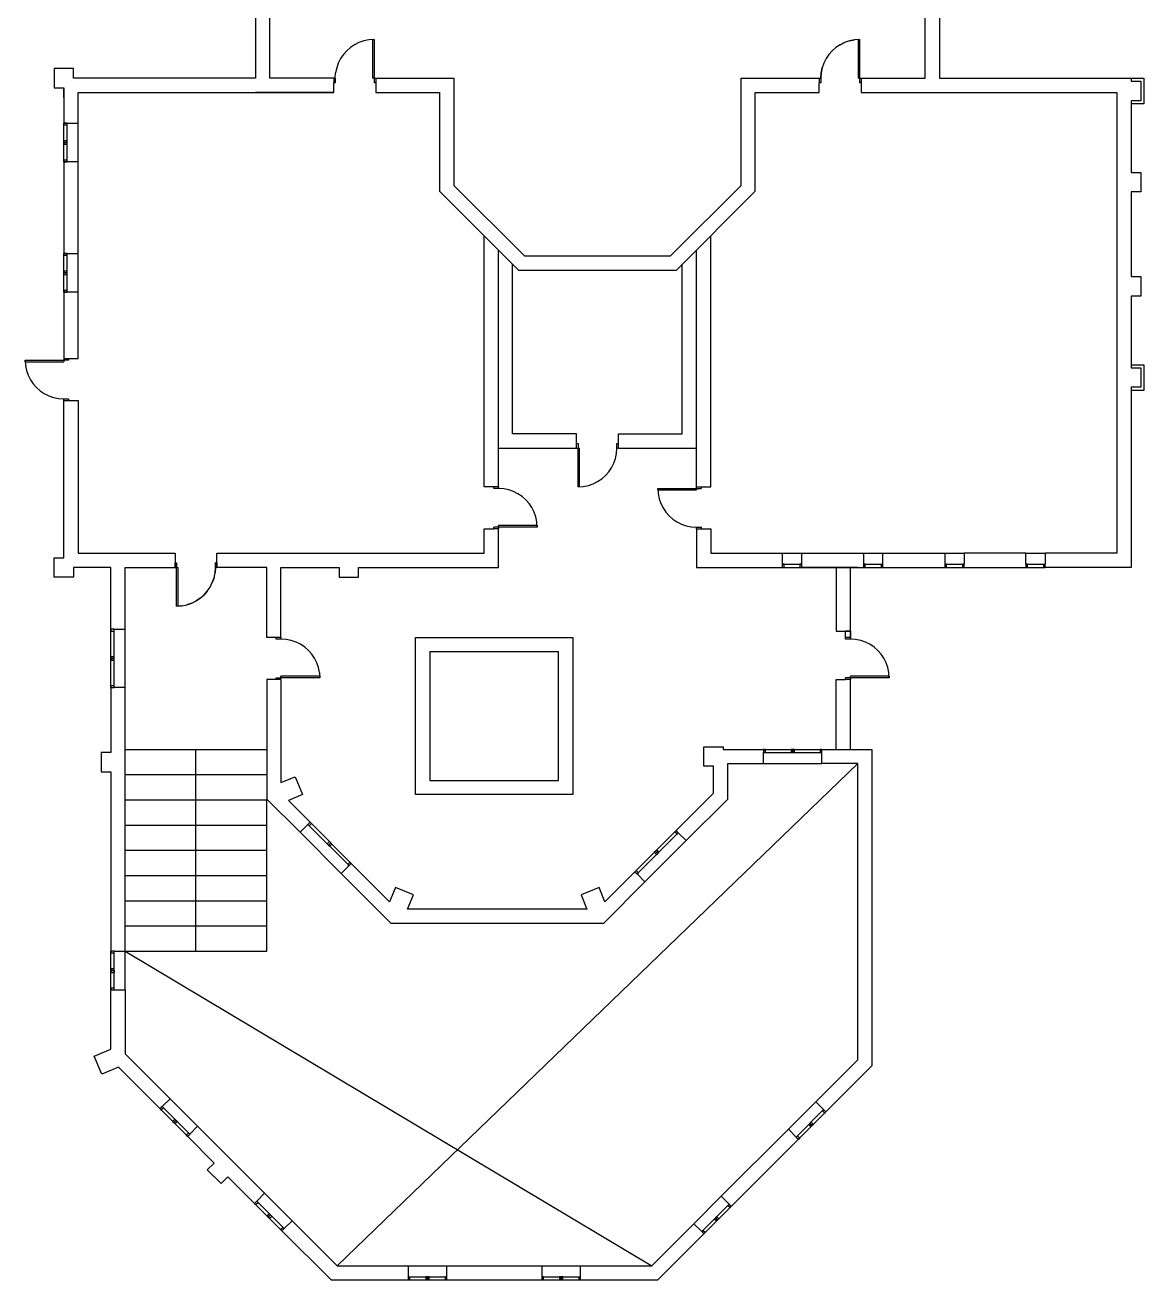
# Model space of a CAD drawing. Extents: x 1960 to 2047, y 2801 to 3019.
# Drawn here: x 2004.11 to 2027.83, y 2844.69 to 2871.29 of the extents above; entities that cross this region are included whole.
import ezdxf

# ---------------------------------------------------------------- set-up
doc = ezdxf.new("R2010")
doc.units = 0

msp = doc.modelspace()

# ---------------------------------------------------------------- linework, layer by layer
for p, q in [((2009.297, 2870.164, 33.042), (2009.297, 2873.564, 33.042)), ((2023.189, 2870.164, 33.042), (2023.189, 2873.564, 33.042)), ((2008.995, 2871.659, 33.042), (2008.995, 2870.164, 33.042)), ((2023.491, 2871.659, 33.042), (2023.491, 2870.164, 33.042)), ((2011.006, 2870.815, 33.042), (2010.927, 2870.746, 33.042)), ((2011.093, 2870.874, 33.042), (2011.006, 2870.815, 33.042)), ((2011.188, 2870.922, 33.042), (2011.093, 2870.874, 33.042)), ((2011.29, 2870.957, 33.042), (2011.188, 2870.922, 33.042)), ((2011.397, 2870.979, 33.042), (2011.29, 2870.957, 33.042)), ((2011.508, 2870.987, 33.042), (2011.397, 2870.979, 33.042)), ((2011.475, 2870.986, 33.042), (2011.508, 2870.986, 33.042)), ((2011.475, 2870.986, 33.042), (2011.475, 2870.164, 33.042)), ((2011.508, 2870.986, 33.042), (2011.508, 2870.164, 33.042)), ((2021.298, 2870.815, 33.042), (2021.219, 2870.746, 33.042)), ((2021.298, 2870.815, 33.042), (2021.219, 2870.746, 33.042)), ((2021.385, 2870.874, 33.042), (2021.298, 2870.815, 33.042)), ((2021.385, 2870.874, 33.042), (2021.298, 2870.815, 33.042)), ((2021.48, 2870.922, 33.042), (2021.385, 2870.874, 33.042)), ((2021.385, 2870.874, 33.042), (2021.48, 2870.922, 33.042)), ((2021.582, 2870.957, 33.042), (2021.48, 2870.922, 33.042)), ((2021.582, 2870.957, 33.042), (2021.48, 2870.922, 33.042)), ((2021.689, 2870.979, 33.042), (2021.582, 2870.957, 33.042)), ((2021.582, 2870.957, 33.042), (2021.689, 2870.979, 33.042)), ((2021.8, 2870.987, 33.042), (2021.689, 2870.979, 33.042)), ((2021.8, 2870.987, 33.042), (2021.689, 2870.979, 33.042)), ((2021.767, 2870.986, 33.042), (2021.8, 2870.986, 33.042)), ((2021.767, 2870.986, 33.042), (2021.767, 2870.164, 33.042)), ((2021.8, 2870.986, 33.042), (2021.8, 2870.164, 33.042)), ((2010.798, 2870.579, 33.042), (2010.75, 2870.484, 33.042)), ((2010.857, 2870.667, 33.042), (2010.798, 2870.579, 33.042)), ((2010.927, 2870.746, 33.042), (2010.857, 2870.667, 33.042)), ((2021.09, 2870.579, 33.042), (2021.042, 2870.484, 33.042)), ((2021.149, 2870.667, 33.042), (2021.09, 2870.579, 33.042)), ((2021.219, 2870.746, 33.042), (2021.149, 2870.667, 33.042)), ((2021.149, 2870.667, 33.042), (2021.219, 2870.746, 33.042)), ((2005.139, 2870.37, 33.042), (2004.728, 2870.37, 33.042)), ((2004.728, 2870.37, 33.042), (2004.728, 2869.958, 33.042)), ((2005.139, 2870.164, 33.042), (2005.139, 2870.37, 33.042)), ((2010.686, 2870.164, 33.042), (2010.693, 2870.275, 33.042)), ((2010.715, 2870.383, 33.042), (2010.693, 2870.275, 33.042)), ((2010.75, 2870.484, 33.042), (2010.715, 2870.383, 33.042)), ((2020.985, 2870.275, 33.042), (2020.978, 2870.164, 33.042)), ((2020.978, 2870.164, 33.042), (2020.985, 2870.275, 33.042)), ((2021.007, 2870.383, 33.042), (2020.985, 2870.275, 33.042)), ((2020.985, 2870.275, 33.042), (2021.007, 2870.383, 33.042)), ((2021.042, 2870.484, 33.042), (2021.007, 2870.383, 33.042)), ((2008.995, 2870.164, 33.042), (2005.139, 2870.164, 33.042)), ((2010.652, 2870.164, 33.042), (2009.297, 2870.164, 33.042)), ((2010.652, 2870.164, 33.042), (2010.686, 2870.164, 33.042)), ((2010.652, 2870.164, 33.042), (2010.652, 2870.063, 33.042)), ((2010.686, 2870.063, 33.042), (2010.652, 2870.063, 33.042)), ((2010.652, 2869.862, 33.042), (2010.652, 2870.063, 33.042)), ((2010.686, 2870.164, 33.042), (2010.686, 2870.063, 33.042)), ((2011.508, 2870.164, 33.042), (2011.475, 2870.164, 33.042)), ((2011.508, 2870.164, 33.042), (2011.542, 2870.164, 33.042)), ((2011.508, 2870.164, 33.042), (2011.508, 2870.063, 33.042)), ((2011.542, 2870.063, 33.042), (2011.508, 2870.063, 33.042)), ((2011.542, 2870.164, 33.042), (2011.542, 2870.063, 33.042)), ((2011.542, 2870.164, 33.042), (2013.199, 2870.164, 33.042)), ((2011.542, 2870.063, 33.042), (2011.542, 2869.862, 33.042)), ((2013.199, 2870.164, 33.042), (2013.199, 2867.891, 33.042)), ((2019.287, 2867.891, 33.042), (2019.287, 2870.164, 33.042)), ((2019.287, 2870.164, 33.042), (2020.944, 2870.164, 33.042)), ((2020.944, 2870.164, 33.042), (2020.978, 2870.164, 33.042)), ((2020.944, 2870.164, 33.042), (2020.944, 2870.063, 33.042)), ((2020.944, 2870.164, 33.042), (2020.978, 2870.164, 33.042)), ((2020.944, 2870.164, 33.042), (2020.944, 2870.063, 33.042)), ((2020.978, 2870.063, 33.042), (2020.944, 2870.063, 33.042)), ((2020.978, 2870.063, 33.042), (2020.944, 2870.063, 33.042)), ((2020.944, 2869.862, 33.042), (2020.944, 2870.063, 33.042)), ((2020.978, 2870.164, 33.042), (2020.978, 2870.063, 33.042)), ((2020.978, 2870.164, 33.042), (2020.978, 2870.063, 33.042)), ((2021.8, 2870.164, 33.042), (2021.767, 2870.164, 33.042)), ((2021.8, 2870.164, 33.042), (2021.834, 2870.164, 33.042)), ((2021.8, 2870.164, 33.042), (2021.8, 2870.063, 33.042)), ((2021.834, 2870.063, 33.042), (2021.8, 2870.063, 33.042)), ((2021.834, 2870.164, 33.042), (2021.834, 2870.063, 33.042)), ((2021.834, 2870.164, 33.042), (2023.189, 2870.164, 33.042)), ((2021.834, 2870.063, 33.042), (2021.834, 2869.862, 33.042)), ((2023.491, 2870.164, 33.042), (2027.553, 2870.164, 33.042)), ((2027.553, 2870.164, 33.042), (2027.553, 2870.097, 33.042)), ((2027.553, 2870.164, 33.042), (2027.825, 2870.164, 33.042)), ((2027.553, 2870.097, 33.042), (2027.759, 2870.097, 33.042)), ((2027.759, 2870.097, 33.042), (2027.759, 2869.686, 33.042)), ((2027.825, 2870.164, 33.042), (2027.825, 2869.619, 33.042)), ((2004.728, 2869.958, 33.042), (2004.933, 2869.958, 33.042)), ((2004.933, 2869.958, 33.042), (2004.933, 2869.21, 33.042)), ((2004.933, 2869.753, 33.042), (2004.933, 2869.958, 33.042)), ((2005.235, 2869.21, 33.042), (2005.235, 2869.862, 33.042)), ((2005.235, 2869.862, 33.042), (2010.652, 2869.862, 33.042)), ((2010.652, 2869.862, 33.042), (2008.995, 2869.862, 33.042)), ((2011.542, 2869.862, 33.042), (2012.897, 2869.862, 33.042)), ((2012.897, 2869.862, 33.042), (2012.897, 2867.766, 33.042)), ((2019.589, 2867.766, 33.042), (2019.589, 2869.862, 33.042)), ((2019.589, 2869.862, 33.042), (2020.944, 2869.862, 33.042)), ((2021.834, 2869.862, 33.042), (2027.251, 2869.862, 33.042)), ((2027.251, 2869.862, 33.042), (2027.251, 2860.092, 33.042)), ((2027.759, 2869.686, 33.042), (2027.553, 2869.686, 33.042)), ((2027.553, 2869.686, 33.042), (2027.553, 2868.163, 33.042)), ((2027.825, 2869.619, 33.042), (2027.553, 2869.619, 33.042)), ((2005, 2869.21, 33.042), (2004.933, 2869.21, 33.042)), ((2004.933, 2869.174, 33.042), (2004.933, 2869.21, 33.042)), ((2004.933, 2868.388, 33.042), (2004.933, 2869.21, 33.042)), ((2004.933, 2869.21, 33.042), (2005.235, 2869.21, 33.042)), ((2005, 2869.174, 33.042), (2005, 2869.21, 33.042)), ((2005, 2868.388, 33.042), (2005, 2869.21, 33.042)), ((2005.235, 2868.388, 33.042), (2005.235, 2869.21, 33.042)), ((2004.933, 2869.174, 33.042), (2005, 2869.174, 33.042)), ((2005, 2868.835, 33.042), (2004.933, 2868.835, 33.042)), ((2004.933, 2868.835, 33.042), (2004.933, 2868.799, 33.042)), ((2004.933, 2868.799, 33.042), (2005, 2868.799, 33.042)), ((2005, 2868.799, 33.042), (2004.933, 2868.799, 33.042)), ((2004.933, 2868.799, 33.042), (2004.933, 2868.762, 33.042)), ((2004.933, 2868.762, 33.042), (2005, 2868.762, 33.042)), ((2005, 2868.799, 33.042), (2005, 2868.835, 33.042)), ((2005, 2868.762, 33.042), (2005, 2868.799, 33.042)), ((2005, 2868.424, 33.042), (2004.933, 2868.424, 33.042)), ((2004.933, 2868.424, 33.042), (2004.933, 2868.388, 33.042)), ((2005, 2868.388, 33.042), (2005, 2868.424, 33.042)), ((2004.933, 2868.388, 33.042), (2005, 2868.388, 33.042)), ((2005.235, 2868.388, 33.042), (2004.933, 2868.388, 33.042)), ((2004.933, 2868.388, 33.042), (2004.933, 2866.447, 33.042)), ((2005.235, 2866.447, 33.042), (2005.235, 2868.388, 33.042)), ((2005.235, 2868.388, 33.042), (2005.235, 2868.388, 33.042)), ((2027.553, 2868.163, 33.042), (2027.759, 2868.163, 33.042)), ((2027.759, 2868.163, 33.042), (2027.759, 2867.751, 33.042)), ((2013.199, 2867.891, 33.042), (2014.695, 2866.395, 33.042)), ((2017.791, 2866.395, 33.042), (2019.287, 2867.891, 33.042)), ((2012.897, 2867.766, 33.042), (2014.57, 2866.093, 33.042)), ((2017.916, 2866.093, 33.042), (2019.589, 2867.766, 33.042)), ((2027.759, 2867.751, 33.042), (2027.553, 2867.751, 33.042)), ((2027.553, 2867.751, 33.042), (2027.553, 2865.956, 33.042)), ((2013.842, 2861.5, 33.042), (2013.842, 2866.822, 33.042)), ((2018.645, 2861.5, 33.042), (2018.645, 2866.822, 33.042)), ((2005, 2866.447, 33.042), (2004.933, 2866.447, 33.042)), ((2004.933, 2866.447, 33.042), (2004.933, 2866.41, 33.042)), ((2004.933, 2865.624, 33.042), (2004.933, 2866.447, 33.042)), ((2004.933, 2866.447, 33.042), (2005.235, 2866.447, 33.042)), ((2004.933, 2866.41, 33.042), (2005, 2866.41, 33.042)), ((2005, 2866.41, 33.042), (2005, 2866.447, 33.042)), ((2005, 2865.624, 33.042), (2005, 2866.447, 33.042)), ((2005.235, 2865.624, 33.042), (2005.235, 2866.447, 33.042)), ((2014.143, 2861.5, 33.042), (2014.143, 2866.52, 33.042)), ((2014.695, 2866.395, 33.042), (2017.791, 2866.395, 33.042)), ((2018.343, 2861.5, 33.042), (2018.343, 2866.52, 33.042)), ((2005, 2866.072, 33.042), (2004.933, 2866.072, 33.042)), ((2004.933, 2866.072, 33.042), (2004.933, 2866.035, 33.042)), ((2004.933, 2866.035, 33.042), (2005, 2866.035, 33.042)), ((2005, 2866.035, 33.042), (2004.933, 2866.035, 33.042)), ((2004.933, 2865.999, 33.042), (2004.933, 2866.035, 33.042)), ((2004.933, 2865.999, 33.042), (2005, 2865.999, 33.042)), ((2005, 2866.035, 33.042), (2005, 2866.072, 33.042)), ((2005, 2865.999, 33.042), (2005, 2866.035, 33.042)), ((2014.445, 2862.622, 33.042), (2014.445, 2866.218, 33.042)), ((2014.57, 2866.093, 33.042), (2017.916, 2866.093, 33.042)), ((2018.041, 2862.622, 33.042), (2018.041, 2866.218, 33.042)), ((2027.553, 2865.956, 33.042), (2027.759, 2865.956, 33.042)), ((2027.759, 2865.956, 33.042), (2027.759, 2865.545, 33.042)), ((2005, 2865.661, 33.042), (2004.933, 2865.661, 33.042)), ((2004.933, 2865.661, 33.042), (2004.933, 2865.624, 33.042)), ((2004.933, 2865.624, 33.042), (2005, 2865.624, 33.042)), ((2004.933, 2865.624, 33.042), (2004.933, 2864.22, 33.042)), ((2005.235, 2865.624, 33.042), (2004.933, 2865.624, 33.042)), ((2004.933, 2865.624, 33.042), (2004.933, 2865.624, 33.042)), ((2005, 2865.624, 33.042), (2005, 2865.661, 33.042)), ((2005.235, 2864.22, 33.042), (2005.235, 2865.624, 33.042)), ((2027.759, 2865.545, 33.042), (2027.553, 2865.545, 33.042)), ((2027.553, 2865.545, 33.042), (2027.553, 2864.022, 33.042)), ((2004.111, 2864.187, 33.042), (2004.118, 2864.075, 33.042)), ((2004.111, 2864.153, 33.042), (2004.111, 2864.187, 33.042)), ((2004.111, 2864.187, 33.042), (2004.933, 2864.187, 33.042)), ((2004.111, 2864.153, 33.042), (2004.933, 2864.153, 33.042)), ((2004.933, 2864.22, 33.042), (2005.034, 2864.22, 33.042)), ((2004.933, 2864.22, 33.042), (2004.933, 2864.187, 33.042)), ((2004.933, 2864.22, 33.042), (2005.235, 2864.22, 33.042)), ((2004.933, 2864.187, 33.042), (2004.933, 2864.153, 33.042)), ((2005.034, 2864.187, 33.042), (2004.933, 2864.187, 33.042)), ((2005.034, 2864.22, 33.042), (2005.034, 2864.187, 33.042)), ((2004.118, 2864.075, 33.042), (2004.14, 2863.968, 33.042)), ((2004.14, 2863.968, 33.042), (2004.175, 2863.866, 33.042)), ((2027.553, 2864.089, 33.042), (2027.825, 2864.089, 33.042)), ((2027.553, 2864.022, 33.042), (2027.759, 2864.022, 33.042)), ((2027.759, 2864.022, 33.042), (2027.759, 2863.611, 33.042)), ((2027.825, 2864.089, 33.042), (2027.825, 2863.543, 33.042)), ((2004.175, 2863.866, 33.042), (2004.223, 2863.771, 33.042)), ((2004.223, 2863.771, 33.042), (2004.282, 2863.684, 33.042)), ((2004.282, 2863.684, 33.042), (2004.352, 2863.605, 33.042)), ((2004.352, 2863.605, 33.042), (2004.431, 2863.535, 33.042)), ((2027.759, 2863.611, 33.042), (2027.553, 2863.611, 33.042)), ((2027.553, 2863.611, 33.042), (2027.553, 2859.79, 33.042)), ((2004.431, 2863.535, 33.042), (2004.518, 2863.476, 33.042)), ((2004.518, 2863.476, 33.042), (2004.613, 2863.429, 33.042)), ((2004.613, 2863.429, 33.042), (2004.715, 2863.394, 33.042)), ((2004.715, 2863.394, 33.042), (2004.822, 2863.372, 33.042)), ((2004.822, 2863.372, 33.042), (2004.933, 2863.364, 33.042)), ((2004.933, 2863.331, 33.042), (2004.933, 2863.364, 33.042)), ((2004.933, 2863.364, 33.042), (2005.034, 2863.364, 33.042)), ((2005.034, 2863.364, 33.042), (2005.034, 2863.331, 33.042)), ((2027.825, 2863.543, 33.042), (2027.553, 2863.543, 33.042)), ((2004.933, 2863.331, 33.042), (2005.034, 2863.331, 33.042)), ((2004.933, 2859.996, 33.042), (2004.933, 2863.331, 33.042)), ((2004.933, 2863.331, 33.042), (2005.235, 2863.331, 33.042)), ((2005.235, 2863.331, 33.042), (2005.235, 2860.092, 33.042)), ((2015.798, 2862.622, 33.042), (2014.445, 2862.622, 33.042)), ((2015.798, 2862.421, 33.042), (2015.798, 2862.622, 33.042)), ((2016.688, 2862.421, 33.042), (2016.688, 2862.622, 33.042)), ((2016.688, 2862.622, 33.042), (2018.041, 2862.622, 33.042)), ((2014.143, 2862.32, 33.042), (2015.798, 2862.32, 33.042)), ((2015.798, 2862.32, 33.042), (2015.798, 2862.421, 33.042)), ((2015.798, 2862.421, 33.042), (2015.832, 2862.421, 33.042)), ((2015.798, 2862.32, 33.042), (2015.832, 2862.32, 33.042)), ((2015.832, 2862.421, 33.042), (2015.832, 2862.32, 33.042)), ((2015.832, 2861.498, 33.042), (2015.832, 2862.32, 33.042)), ((2015.832, 2862.32, 33.042), (2015.865, 2862.32, 33.042)), ((2015.865, 2861.498, 33.042), (2015.865, 2862.32, 33.042)), ((2016.647, 2862.209, 33.042), (2016.654, 2862.32, 33.042)), ((2016.654, 2862.32, 33.042), (2016.654, 2862.421, 33.042)), ((2016.654, 2862.421, 33.042), (2016.688, 2862.421, 33.042)), ((2016.688, 2862.32, 33.042), (2016.654, 2862.32, 33.042)), ((2016.688, 2862.32, 33.042), (2016.688, 2862.421, 33.042)), ((2016.688, 2862.32, 33.042), (2018.343, 2862.32, 33.042)), ((2016.59, 2862, 33.042), (2016.625, 2862.102, 33.042)), ((2016.625, 2862.102, 33.042), (2016.647, 2862.209, 33.042)), ((2016.414, 2861.739, 33.042), (2016.483, 2861.818, 33.042)), ((2016.483, 2861.818, 33.042), (2016.542, 2861.905, 33.042)), ((2016.542, 2861.905, 33.042), (2016.59, 2862, 33.042)), ((2014.043, 2861.5, 33.042), (2013.842, 2861.5, 33.042)), ((2014.043, 2861.466, 33.042), (2014.043, 2861.5, 33.042)), ((2014.143, 2861.5, 33.042), (2014.043, 2861.5, 33.042)), ((2014.143, 2861.5, 33.042), (2014.143, 2861.466, 33.042)), ((2015.832, 2861.498, 33.042), (2015.943, 2861.505, 33.042)), ((2015.865, 2861.498, 33.042), (2015.832, 2861.498, 33.042)), ((2015.943, 2861.505, 33.042), (2016.051, 2861.527, 33.042)), ((2016.051, 2861.527, 33.042), (2016.152, 2861.562, 33.042)), ((2016.152, 2861.562, 33.042), (2016.247, 2861.61, 33.042)), ((2016.247, 2861.61, 33.042), (2016.334, 2861.669, 33.042)), ((2016.334, 2861.669, 33.042), (2016.414, 2861.739, 33.042)), ((2018.343, 2861.466, 33.042), (2018.343, 2861.5, 33.042)), ((2018.343, 2861.5, 33.042), (2018.443, 2861.5, 33.042)), ((2018.443, 2861.5, 33.042), (2018.443, 2861.466, 33.042)), ((2018.443, 2861.5, 33.042), (2018.645, 2861.5, 33.042)), ((2014.143, 2861.466, 33.042), (2014.043, 2861.466, 33.042)), ((2014.255, 2861.459, 33.042), (2014.143, 2861.466, 33.042)), ((2014.362, 2861.437, 33.042), (2014.255, 2861.459, 33.042)), ((2014.463, 2861.402, 33.042), (2014.362, 2861.437, 33.042)), ((2014.558, 2861.354, 33.042), (2014.463, 2861.402, 33.042)), ((2014.646, 2861.295, 33.042), (2014.558, 2861.354, 33.042)), ((2014.725, 2861.226, 33.042), (2014.646, 2861.295, 33.042)), ((2014.794, 2861.146, 33.042), (2014.725, 2861.226, 33.042)), ((2017.52, 2861.466, 33.042), (2017.528, 2861.355, 33.042)), ((2017.521, 2861.433, 33.042), (2017.521, 2861.466, 33.042)), ((2017.521, 2861.466, 33.042), (2018.343, 2861.466, 33.042)), ((2017.521, 2861.433, 33.042), (2018.343, 2861.433, 33.042)), ((2017.528, 2861.355, 33.042), (2017.55, 2861.248, 33.042)), ((2017.55, 2861.248, 33.042), (2017.585, 2861.146, 33.042)), ((2018.343, 2861.466, 33.042), (2018.443, 2861.466, 33.042)), ((2018.343, 2861.466, 33.042), (2018.343, 2861.433, 33.042)), ((2014.854, 2861.059, 33.042), (2014.794, 2861.146, 33.042)), ((2014.901, 2860.964, 33.042), (2014.854, 2861.059, 33.042)), ((2014.936, 2860.863, 33.042), (2014.901, 2860.964, 33.042)), ((2017.585, 2861.146, 33.042), (2017.633, 2861.051, 33.042)), ((2017.633, 2861.051, 33.042), (2017.692, 2860.964, 33.042)), ((2017.692, 2860.964, 33.042), (2017.761, 2860.885, 33.042)), ((2014.143, 2860.644, 33.042), (2014.143, 2860.677, 33.042)), ((2014.966, 2860.677, 33.042), (2014.143, 2860.677, 33.042)), ((2014.958, 2860.755, 33.042), (2014.936, 2860.863, 33.042)), ((2014.966, 2860.644, 33.042), (2014.958, 2860.755, 33.042)), ((2014.966, 2860.677, 33.042), (2014.966, 2860.644, 33.042)), ((2017.761, 2860.885, 33.042), (2017.84, 2860.815, 33.042)), ((2017.84, 2860.815, 33.042), (2017.928, 2860.756, 33.042)), ((2017.928, 2860.756, 33.042), (2018.023, 2860.708, 33.042)), ((2018.023, 2860.708, 33.042), (2018.124, 2860.673, 33.042)), ((2013.842, 2860.092, 33.042), (2013.842, 2860.61, 33.042)), ((2013.842, 2860.61, 33.042), (2014.043, 2860.61, 33.042)), ((2014.043, 2860.61, 33.042), (2014.043, 2860.644, 33.042)), ((2014.143, 2860.644, 33.042), (2014.043, 2860.644, 33.042)), ((2014.143, 2860.61, 33.042), (2014.043, 2860.61, 33.042)), ((2014.143, 2860.644, 33.042), (2014.143, 2860.61, 33.042)), ((2014.966, 2860.644, 33.042), (2014.143, 2860.644, 33.042)), ((2014.143, 2859.79, 33.042), (2014.143, 2860.61, 33.042)), ((2018.124, 2860.673, 33.042), (2018.231, 2860.651, 33.042)), ((2018.231, 2860.651, 33.042), (2018.343, 2860.644, 33.042)), ((2018.343, 2860.61, 33.042), (2018.343, 2860.644, 33.042)), ((2018.343, 2860.644, 33.042), (2018.443, 2860.644, 33.042)), ((2018.343, 2860.61, 33.042), (2018.443, 2860.61, 33.042)), ((2018.343, 2860.61, 33.042), (2018.343, 2859.79, 33.042)), ((2018.443, 2860.644, 33.042), (2018.443, 2860.61, 33.042)), ((2018.443, 2860.61, 33.042), (2018.645, 2860.61, 33.042)), ((2018.645, 2860.61, 33.042), (2018.645, 2860.092, 33.042)), ((2004.728, 2859.584, 33.042), (2004.728, 2859.996, 33.042)), ((2004.728, 2859.996, 33.042), (2004.933, 2859.996, 33.042)), ((2005.235, 2860.092, 33.042), (2007.288, 2860.092, 33.042)), ((2007.288, 2860.092, 33.042), (2007.288, 2859.891, 33.042)), ((2007.288, 2859.79, 33.042), (2007.288, 2859.891, 33.042)), ((2007.288, 2859.891, 33.042), (2007.321, 2859.891, 33.042)), ((2007.288, 2859.79, 33.042), (2007.288, 2859.891, 33.042)), ((2007.288, 2859.891, 33.042), (2007.321, 2859.891, 33.042)), ((2007.321, 2859.79, 33.042), (2007.321, 2859.891, 33.042)), ((2007.321, 2859.891, 33.042), (2007.321, 2859.79, 33.042)), ((2008.144, 2859.79, 33.042), (2008.144, 2859.891, 33.042)), ((2008.144, 2859.891, 33.042), (2008.177, 2859.891, 33.042)), ((2008.144, 2859.79, 33.042), (2008.144, 2859.891, 33.042)), ((2008.177, 2859.891, 33.042), (2008.144, 2859.891, 33.042)), ((2008.177, 2859.891, 33.042), (2008.177, 2860.092, 33.042)), ((2008.177, 2860.092, 33.042), (2012.818, 2860.092, 33.042)), ((2008.177, 2860.092, 33.042), (2013.842, 2860.092, 33.042)), ((2008.177, 2859.79, 33.042), (2008.177, 2859.891, 33.042)), ((2008.177, 2859.891, 33.042), (2008.177, 2859.79, 33.042)), ((2012.818, 2860.092, 33.042), (2013.842, 2860.092, 33.042)), ((2018.645, 2860.092, 33.042), (2020.16, 2860.092, 33.042)), ((2020.16, 2860.092, 33.042), (2020.16, 2859.857, 33.042)), ((2020.16, 2860.092, 33.042), (2020.572, 2860.092, 33.042)), ((2020.572, 2859.857, 33.042), (2020.572, 2860.092, 33.042)), ((2020.572, 2860.092, 33.042), (2021.882, 2860.092, 33.042)), ((2021.882, 2860.092, 33.042), (2021.882, 2859.857, 33.042)), ((2021.882, 2860.092, 33.042), (2022.293, 2860.092, 33.042)), ((2022.293, 2859.857, 33.042), (2022.293, 2860.092, 33.042)), ((2022.293, 2860.092, 33.042), (2023.603, 2860.092, 33.042)), ((2023.603, 2860.092, 33.042), (2023.603, 2859.857, 33.042)), ((2023.603, 2860.092, 33.042), (2024.014, 2860.092, 33.042)), ((2025.324, 2860.092, 33.042), (2024.014, 2860.092, 33.042)), ((2024.014, 2860.092, 33.042), (2024.014, 2859.857, 33.042)), ((2025.324, 2859.857, 33.042), (2025.324, 2860.092, 33.042)), ((2025.324, 2860.092, 33.042), (2025.735, 2860.092, 33.042)), ((2027.251, 2860.092, 33.042), (2025.735, 2860.092, 33.042)), ((2025.735, 2860.092, 33.042), (2025.735, 2859.857, 33.042)), ((2005.931, 2859.79, 33.042), (2005.139, 2859.79, 33.042)), ((2005.139, 2859.79, 33.042), (2005.139, 2859.584, 33.042)), ((2005.931, 2858.479, 33.042), (2005.931, 2859.79, 33.042)), ((2006.232, 2858.479, 33.042), (2006.232, 2859.79, 33.042)), ((2006.232, 2859.79, 33.042), (2007.355, 2859.79, 33.042)), ((2007.321, 2859.79, 33.042), (2007.288, 2859.79, 33.042)), ((2007.288, 2859.79, 33.042), (2007.321, 2859.79, 33.042)), ((2007.321, 2858.968, 33.042), (2007.321, 2859.79, 33.042)), ((2007.321, 2859.79, 33.042), (2007.355, 2859.79, 33.042)), ((2007.321, 2858.968, 33.042), (2007.321, 2859.79, 33.042)), ((2007.321, 2859.79, 33.042), (2007.355, 2859.79, 33.042)), ((2007.355, 2858.968, 33.042), (2007.355, 2859.79, 33.042)), ((2007.355, 2858.968, 33.042), (2007.355, 2859.79, 33.042)), ((2008.115, 2859.572, 33.042), (2008.136, 2859.679, 33.042)), ((2008.136, 2859.679, 33.042), (2008.144, 2859.79, 33.042)), ((2008.144, 2859.79, 33.042), (2008.136, 2859.679, 33.042)), ((2008.177, 2859.79, 33.042), (2008.144, 2859.79, 33.042)), ((2008.177, 2859.79, 33.042), (2008.144, 2859.79, 33.042)), ((2009.232, 2859.79, 33.042), (2008.144, 2859.79, 33.042)), ((2009.232, 2858.307, 33.042), (2009.232, 2859.79, 33.042)), ((2009.534, 2858.307, 33.042), (2009.534, 2859.79, 33.042)), ((2009.534, 2859.79, 33.042), (2010.767, 2859.79, 33.042)), ((2010.767, 2859.79, 33.042), (2010.767, 2859.584, 33.042)), ((2011.178, 2859.584, 33.042), (2011.178, 2859.79, 33.042)), ((2011.178, 2859.79, 33.042), (2014.143, 2859.79, 33.042)), ((2018.343, 2859.79, 33.042), (2020.16, 2859.79, 33.042)), ((2020.16, 2859.857, 33.042), (2020.16, 2859.79, 33.042)), ((2020.197, 2859.857, 33.042), (2020.16, 2859.857, 33.042)), ((2020.16, 2859.857, 33.042), (2020.572, 2859.857, 33.042)), ((2020.16, 2859.79, 33.042), (2020.197, 2859.79, 33.042)), ((2020.16, 2859.79, 33.042), (2020.572, 2859.79, 33.042)), ((2020.197, 2859.79, 33.042), (2020.197, 2859.857, 33.042)), ((2020.535, 2859.857, 33.042), (2020.535, 2859.79, 33.042)), ((2020.572, 2859.857, 33.042), (2020.535, 2859.857, 33.042)), ((2020.535, 2859.79, 33.042), (2020.572, 2859.79, 33.042)), ((2020.572, 2859.79, 33.042), (2020.572, 2859.857, 33.042)), ((2021.76, 2859.79, 33.042), (2020.572, 2859.79, 33.042)), ((2020.572, 2859.79, 33.042), (2021.882, 2859.79, 33.042)), ((2021.301, 2859.79, 33.042), (2021.301, 2858.441, 33.042)), ((2021.603, 2858.307, 33.042), (2021.603, 2859.79, 33.042)), ((2021.882, 2859.857, 33.042), (2021.882, 2859.79, 33.042)), ((2021.882, 2859.857, 33.042), (2022.293, 2859.857, 33.042)), ((2021.918, 2859.857, 33.042), (2021.882, 2859.857, 33.042)), ((2021.882, 2859.79, 33.042), (2021.918, 2859.79, 33.042)), ((2021.882, 2859.79, 33.042), (2022.293, 2859.79, 33.042)), ((2021.918, 2859.79, 33.042), (2021.918, 2859.857, 33.042)), ((2022.256, 2859.857, 33.042), (2022.256, 2859.79, 33.042)), ((2022.256, 2859.857, 33.042), (2022.293, 2859.857, 33.042)), ((2022.256, 2859.79, 33.042), (2022.293, 2859.79, 33.042)), ((2022.293, 2859.79, 33.042), (2022.293, 2859.857, 33.042)), ((2022.293, 2859.79, 33.042), (2023.603, 2859.79, 33.042)), ((2023.603, 2859.857, 33.042), (2023.603, 2859.79, 33.042)), ((2023.639, 2859.857, 33.042), (2023.603, 2859.857, 33.042)), ((2023.603, 2859.857, 33.042), (2024.014, 2859.857, 33.042)), ((2023.603, 2859.79, 33.042), (2023.639, 2859.79, 33.042)), ((2023.603, 2859.79, 33.042), (2024.014, 2859.79, 33.042)), ((2023.639, 2859.79, 33.042), (2023.639, 2859.857, 33.042)), ((2023.978, 2859.857, 33.042), (2023.978, 2859.79, 33.042)), ((2024.014, 2859.857, 33.042), (2023.978, 2859.857, 33.042)), ((2023.978, 2859.79, 33.042), (2024.014, 2859.79, 33.042)), ((2024.014, 2859.79, 33.042), (2024.014, 2859.857, 33.042)), ((2024.014, 2859.79, 33.042), (2025.324, 2859.79, 33.042)), ((2025.324, 2859.857, 33.042), (2025.324, 2859.79, 33.042)), ((2025.361, 2859.857, 33.042), (2025.324, 2859.857, 33.042)), ((2025.324, 2859.857, 33.042), (2025.735, 2859.857, 33.042)), ((2025.324, 2859.79, 33.042), (2025.361, 2859.79, 33.042)), ((2025.324, 2859.79, 33.042), (2025.735, 2859.79, 33.042)), ((2025.361, 2859.79, 33.042), (2025.361, 2859.857, 33.042)), ((2025.699, 2859.857, 33.042), (2025.699, 2859.79, 33.042)), ((2025.699, 2859.857, 33.042), (2025.735, 2859.857, 33.042)), ((2025.699, 2859.79, 33.042), (2025.735, 2859.79, 33.042)), ((2025.735, 2859.79, 33.042), (2025.735, 2859.857, 33.042)), ((2027.553, 2859.79, 33.042), (2025.735, 2859.79, 33.042)), ((2005.139, 2859.584, 33.042), (2004.728, 2859.584, 33.042)), ((2007.973, 2859.288, 33.042), (2008.032, 2859.375, 33.042)), ((2007.973, 2859.288, 33.042), (2008.032, 2859.375, 33.042)), ((2008.032, 2859.375, 33.042), (2008.079, 2859.47, 33.042)), ((2008.032, 2859.375, 33.042), (2008.079, 2859.47, 33.042)), ((2008.079, 2859.47, 33.042), (2008.115, 2859.572, 33.042)), ((2008.115, 2859.572, 33.042), (2008.079, 2859.47, 33.042)), ((2010.767, 2859.584, 33.042), (2011.178, 2859.584, 33.042)), ((2007.642, 2859.032, 33.042), (2007.737, 2859.08, 33.042)), ((2007.642, 2859.032, 33.042), (2007.737, 2859.08, 33.042)), ((2007.737, 2859.08, 33.042), (2007.824, 2859.139, 33.042)), ((2007.824, 2859.139, 33.042), (2007.737, 2859.08, 33.042)), ((2007.824, 2859.139, 33.042), (2007.903, 2859.208, 33.042)), ((2007.903, 2859.208, 33.042), (2007.973, 2859.288, 33.042)), ((2007.973, 2859.288, 33.042), (2007.903, 2859.208, 33.042)), ((2007.321, 2858.968, 33.042), (2007.433, 2858.975, 33.042)), ((2007.433, 2858.975, 33.042), (2007.321, 2858.968, 33.042)), ((2007.355, 2858.968, 33.042), (2007.321, 2858.968, 33.042)), ((2007.355, 2858.968, 33.042), (2007.321, 2858.968, 33.042)), ((2007.433, 2858.975, 33.042), (2007.54, 2858.997, 33.042)), ((2007.433, 2858.975, 33.042), (2007.54, 2858.997, 33.042)), ((2007.54, 2858.997, 33.042), (2007.642, 2859.032, 33.042)), ((2007.642, 2859.032, 33.042), (2007.54, 2858.997, 33.042)), ((2005.998, 2858.479, 33.042), (2005.931, 2858.479, 33.042)), ((2005.931, 2858.479, 33.042), (2005.931, 2858.442, 33.042)), ((2005.931, 2857.245, 33.042), (2005.931, 2858.479, 33.042)), ((2005.931, 2858.442, 33.042), (2005.998, 2858.442, 33.042)), ((2005.998, 2858.442, 33.042), (2005.998, 2858.479, 33.042)), ((2005.998, 2857.245, 33.042), (2005.998, 2858.479, 33.042)), ((2005.998, 2858.479, 33.042), (2006.232, 2858.479, 33.042)), ((2006.232, 2857.245, 33.042), (2006.232, 2858.479, 33.042)), ((2009.434, 2858.307, 33.042), (2009.232, 2858.307, 33.042)), ((2009.434, 2858.273, 33.042), (2009.434, 2858.307, 33.042)), ((2009.534, 2858.307, 33.042), (2009.434, 2858.307, 33.042)), ((2009.534, 2858.307, 33.042), (2009.534, 2858.273, 33.042)), ((2012.388, 2854.974, 33.042), (2012.388, 2858.307, 33.042)), ((2012.388, 2858.307, 33.042), (2015.721, 2858.307, 33.042)), ((2015.721, 2858.307, 33.042), (2015.721, 2854.974, 33.042)), ((2015.721, 2858.307, 33.042), (2015.721, 2858.307, 33.042)), ((2021.301, 2858.441, 33.042), (2021.603, 2858.441, 33.042)), ((2021.502, 2858.307, 33.042), (2021.502, 2858.441, 33.042)), ((2021.603, 2858.441, 33.042), (2021.502, 2858.441, 33.042)), ((2021.603, 2858.307, 33.042), (2021.502, 2858.307, 33.042)), ((2021.502, 2858.273, 33.042), (2021.502, 2858.307, 33.042)), ((2021.603, 2858.307, 33.042), (2021.502, 2858.307, 33.042)), ((2021.603, 2858.441, 33.042), (2021.603, 2858.307, 33.042)), ((2021.603, 2858.307, 33.042), (2021.603, 2858.273, 33.042)), ((2009.534, 2858.273, 33.042), (2009.434, 2858.273, 33.042)), ((2009.646, 2858.266, 33.042), (2009.534, 2858.273, 33.042)), ((2009.753, 2858.244, 33.042), (2009.646, 2858.266, 33.042)), ((2009.854, 2858.208, 33.042), (2009.753, 2858.244, 33.042)), ((2009.949, 2858.161, 33.042), (2009.854, 2858.208, 33.042)), ((2010.037, 2858.102, 33.042), (2009.949, 2858.161, 33.042)), ((2010.116, 2858.032, 33.042), (2010.037, 2858.102, 33.042)), ((2010.185, 2857.953, 33.042), (2010.116, 2858.032, 33.042)), ((2021.603, 2858.273, 33.042), (2021.502, 2858.273, 33.042)), ((2021.714, 2858.266, 33.042), (2021.603, 2858.273, 33.042)), ((2021.822, 2858.244, 33.042), (2021.714, 2858.266, 33.042)), ((2021.923, 2858.208, 33.042), (2021.822, 2858.244, 33.042)), ((2022.018, 2858.161, 33.042), (2021.923, 2858.208, 33.042)), ((2022.105, 2858.102, 33.042), (2022.018, 2858.161, 33.042)), ((2022.185, 2858.032, 33.042), (2022.105, 2858.102, 33.042)), ((2022.254, 2857.953, 33.042), (2022.185, 2858.032, 33.042)), ((2005.998, 2857.898, 33.042), (2005.931, 2857.898, 33.042)), ((2005.931, 2857.898, 33.042), (2005.931, 2857.862, 33.042)), ((2005.931, 2857.862, 33.042), (2005.998, 2857.862, 33.042)), ((2005.998, 2857.862, 33.042), (2005.931, 2857.862, 33.042)), ((2005.931, 2857.862, 33.042), (2005.931, 2857.825, 33.042)), ((2005.931, 2857.825, 33.042), (2005.998, 2857.825, 33.042)), ((2005.998, 2857.862, 33.042), (2005.998, 2857.898, 33.042)), ((2005.998, 2857.825, 33.042), (2005.998, 2857.862, 33.042)), ((2010.244, 2857.866, 33.042), (2010.185, 2857.953, 33.042)), ((2010.292, 2857.771, 33.042), (2010.244, 2857.866, 33.042)), ((2010.327, 2857.669, 33.042), (2010.292, 2857.771, 33.042)), ((2012.69, 2858.005, 33.042), (2012.69, 2855.275, 33.042)), ((2012.69, 2858.005, 33.042), (2015.42, 2858.005, 33.042)), ((2015.42, 2855.275, 33.042), (2015.42, 2858.005, 33.042)), ((2022.313, 2857.866, 33.042), (2022.254, 2857.953, 33.042)), ((2022.361, 2857.771, 33.042), (2022.313, 2857.866, 33.042)), ((2022.396, 2857.669, 33.042), (2022.361, 2857.771, 33.042)), ((2009.534, 2857.45, 33.042), (2009.534, 2857.484, 33.042)), ((2010.357, 2857.484, 33.042), (2009.534, 2857.484, 33.042)), ((2010.349, 2857.562, 33.042), (2010.327, 2857.669, 33.042)), ((2010.349, 2857.562, 33.042), (2010.357, 2857.45, 33.042)), ((2010.357, 2857.484, 33.042), (2010.357, 2857.45, 33.042)), ((2021.603, 2857.45, 33.042), (2021.603, 2857.484, 33.042)), ((2022.426, 2857.484, 33.042), (2021.603, 2857.484, 33.042)), ((2022.418, 2857.562, 33.042), (2022.396, 2857.669, 33.042)), ((2022.426, 2857.45, 33.042), (2022.418, 2857.562, 33.042)), ((2022.426, 2857.484, 33.042), (2022.426, 2857.45, 33.042)), ((2005.998, 2857.281, 33.042), (2005.931, 2857.281, 33.042)), ((2005.931, 2857.281, 33.042), (2005.931, 2857.245, 33.042)), ((2005.931, 2857.245, 33.042), (2005.998, 2857.245, 33.042)), ((2005.931, 2857.245, 33.042), (2005.931, 2855.866, 33.042)), ((2005.998, 2857.245, 33.042), (2005.998, 2857.281, 33.042)), ((2006.232, 2857.245, 33.042), (2005.998, 2857.245, 33.042)), ((2006.232, 2851.654, 33.042), (2006.232, 2857.245, 33.042)), ((2009.434, 2857.417, 33.042), (2009.232, 2857.417, 33.042)), ((2009.232, 2857.417, 33.042), (2009.232, 2854.881, 33.042)), ((2009.434, 2857.417, 33.042), (2009.434, 2857.45, 33.042)), ((2009.434, 2857.45, 33.042), (2009.534, 2857.45, 33.042)), ((2009.534, 2857.417, 33.042), (2009.434, 2857.417, 33.042)), ((2010.357, 2857.45, 33.042), (2009.534, 2857.45, 33.042)), ((2009.534, 2857.417, 33.042), (2009.534, 2857.45, 33.042)), ((2009.534, 2857.417, 33.042), (2009.534, 2855.229, 33.042)), ((2021.301, 2855.933, 33.042), (2021.301, 2857.417, 33.042)), ((2021.301, 2857.417, 33.042), (2021.502, 2857.417, 33.042)), ((2021.502, 2857.417, 33.042), (2021.502, 2857.45, 33.042)), ((2021.603, 2857.45, 33.042), (2021.502, 2857.45, 33.042)), ((2021.603, 2857.417, 33.042), (2021.502, 2857.417, 33.042)), ((2021.603, 2857.45, 33.042), (2021.603, 2857.417, 33.042)), ((2022.426, 2857.45, 33.042), (2021.603, 2857.45, 33.042)), ((2021.603, 2855.933, 33.042), (2021.603, 2857.417, 33.042)), ((2006.232, 2855.933, 33.042), (2009.232, 2855.933, 33.042)), ((2007.732, 2851.654, 33.042), (2007.732, 2855.933, 33.042)), ((2018.497, 2855.577, 33.042), (2018.497, 2855.988, 33.042)), ((2018.497, 2855.988, 33.042), (2018.703, 2855.988, 33.042)), ((2018.703, 2855.988, 33.042), (2018.908, 2855.988, 33.042)), ((2018.908, 2855.988, 33.042), (2018.908, 2855.933, 33.042)), ((2018.908, 2855.933, 33.042), (2019.765, 2855.933, 33.042)), ((2019.802, 2855.933, 33.042), (2019.765, 2855.933, 33.042)), ((2019.765, 2855.933, 33.042), (2020.999, 2855.933, 33.042)), ((2019.765, 2855.933, 33.042), (2019.765, 2855.866, 33.042)), ((2019.802, 2855.866, 33.042), (2019.802, 2855.933, 33.042)), ((2020.382, 2855.933, 33.042), (2020.346, 2855.933, 33.042)), ((2020.346, 2855.933, 33.042), (2020.346, 2855.866, 33.042)), ((2020.418, 2855.933, 33.042), (2020.382, 2855.933, 33.042)), ((2020.382, 2855.933, 33.042), (2020.382, 2855.866, 33.042)), ((2020.382, 2855.866, 33.042), (2020.382, 2855.933, 33.042)), ((2020.418, 2855.866, 33.042), (2020.418, 2855.933, 33.042)), ((2020.999, 2855.933, 33.042), (2020.962, 2855.933, 33.042)), ((2020.962, 2855.933, 33.042), (2020.962, 2855.866, 33.042)), ((2020.999, 2855.866, 33.042), (2020.999, 2855.933, 33.042)), ((2020.999, 2855.933, 33.042), (2022.062, 2855.933, 33.042)), ((2022.062, 2855.933, 33.042), (2022.062, 2849.225, 33.042)), ((2005.931, 2855.866, 33.042), (2005.725, 2855.866, 33.042)), ((2005.725, 2855.866, 33.042), (2005.725, 2855.455, 33.042)), ((2010.722, 2844.987, 33.042), (2021.76, 2855.632, 33.042)), ((2019.005, 2854.881, 33.042), (2019.005, 2855.632, 33.042)), ((2019.005, 2855.632, 33.042), (2019.765, 2855.632, 33.042)), ((2019.765, 2855.866, 33.042), (2020.999, 2855.866, 33.042)), ((2019.802, 2855.866, 33.042), (2019.765, 2855.866, 33.042)), ((2019.765, 2855.632, 33.042), (2019.765, 2855.866, 33.042)), ((2019.765, 2855.632, 33.042), (2020.999, 2855.632, 33.042)), ((2020.346, 2855.866, 33.042), (2020.382, 2855.866, 33.042)), ((2020.382, 2855.866, 33.042), (2020.418, 2855.866, 33.042)), ((2020.962, 2855.866, 33.042), (2020.999, 2855.866, 33.042)), ((2020.999, 2855.632, 33.042), (2020.999, 2855.866, 33.042)), ((2021.76, 2855.632, 33.042), (2020.999, 2855.632, 33.042)), ((2021.76, 2849.35, 33.042), (2021.76, 2855.632, 33.042)), ((2005.725, 2855.455, 33.042), (2005.931, 2855.455, 33.042)), ((2005.931, 2855.455, 33.042), (2005.931, 2851.654, 33.042)), ((2006.232, 2855.398, 33.042), (2009.232, 2855.398, 33.042)), ((2018.703, 2855.577, 33.042), (2018.497, 2855.577, 33.042)), ((2018.703, 2855.006, 33.042), (2018.703, 2855.577, 33.042)), ((2009.534, 2855.229, 33.042), (2009.835, 2855.354, 33.042)), ((2009.835, 2855.354, 33.042), (2009.993, 2854.974, 33.042)), ((2012.69, 2855.275, 33.042), (2015.42, 2855.275, 33.042)), ((2006.232, 2854.864, 33.042), (2009.232, 2854.864, 33.042)), ((2009.232, 2854.881, 33.042), (2009.939, 2854.175, 33.042)), ((2009.232, 2851.654, 33.042), (2009.232, 2854.881, 33.042)), ((2009.993, 2854.974, 33.042), (2009.692, 2854.849, 33.042)), ((2009.692, 2854.849, 33.042), (2010.152, 2854.388, 33.042)), ((2015.721, 2854.974, 33.042), (2012.388, 2854.974, 33.042)), ((2017.909, 2854.212, 33.042), (2018.703, 2855.006, 33.042)), ((2018.122, 2853.999, 33.042), (2019.005, 2854.881, 33.042)), ((2006.232, 2854.329, 33.042), (2009.232, 2854.329, 33.042)), ((2009.939, 2854.175, 33.042), (2010.105, 2854.341, 33.042)), ((2010.152, 2854.388, 33.042), (2010.105, 2854.341, 33.042)), ((2010.105, 2854.341, 33.042), (2010.131, 2854.315, 33.042)), ((2010.105, 2854.341, 33.042), (2010.977, 2853.469, 33.042)), ((2010.131, 2854.315, 33.042), (2010.178, 2854.363, 33.042)), ((2010.178, 2854.363, 33.042), (2010.152, 2854.388, 33.042)), ((2010.152, 2854.388, 33.042), (2011.024, 2853.516, 33.042)), ((2009.939, 2854.175, 33.042), (2010.811, 2853.303, 33.042)), ((2017.037, 2853.34, 33.042), (2017.909, 2854.212, 33.042)), ((2017.084, 2853.293, 33.042), (2017.956, 2854.165, 33.042)), ((2017.909, 2854.212, 33.042), (2017.883, 2854.187, 33.042)), ((2017.883, 2854.187, 33.042), (2017.931, 2854.139, 33.042)), ((2017.956, 2854.165, 33.042), (2017.909, 2854.212, 33.042)), ((2017.931, 2854.139, 33.042), (2017.956, 2854.165, 33.042)), ((2017.956, 2854.165, 33.042), (2018.122, 2853.999, 33.042)), ((2006.232, 2853.794, 33.042), (2009.232, 2853.794, 33.042)), ((2010.562, 2853.978, 33.042), (2010.515, 2853.931, 33.042)), ((2010.515, 2853.931, 33.042), (2010.541, 2853.905, 33.042)), ((2010.588, 2853.952, 33.042), (2010.541, 2853.905, 33.042)), ((2010.588, 2853.952, 33.042), (2010.541, 2853.905, 33.042)), ((2010.541, 2853.905, 33.042), (2010.567, 2853.879, 33.042)), ((2010.588, 2853.952, 33.042), (2010.562, 2853.978, 33.042)), ((2010.567, 2853.879, 33.042), (2010.614, 2853.927, 33.042)), ((2010.614, 2853.927, 33.042), (2010.588, 2853.952, 33.042)), ((2017.25, 2853.127, 33.042), (2018.122, 2853.999, 33.042)), ((2017.473, 2853.776, 33.042), (2017.447, 2853.751, 33.042)), ((2017.499, 2853.802, 33.042), (2017.473, 2853.776, 33.042)), ((2017.473, 2853.776, 33.042), (2017.52, 2853.729, 33.042)), ((2017.52, 2853.729, 33.042), (2017.473, 2853.776, 33.042)), ((2017.546, 2853.755, 33.042), (2017.499, 2853.802, 33.042)), ((2010.999, 2853.542, 33.042), (2010.951, 2853.494, 33.042)), ((2010.951, 2853.494, 33.042), (2010.977, 2853.469, 33.042)), ((2010.977, 2853.469, 33.042), (2011.024, 2853.516, 33.042)), ((2011.024, 2853.516, 33.042), (2010.999, 2853.542, 33.042)), ((2011.837, 2852.704, 33.042), (2011.024, 2853.516, 33.042)), ((2017.447, 2853.751, 33.042), (2017.495, 2853.703, 33.042)), ((2017.495, 2853.703, 33.042), (2017.52, 2853.729, 33.042)), ((2017.52, 2853.729, 33.042), (2017.546, 2853.755, 33.042)), ((2006.232, 2853.259, 33.042), (2009.232, 2853.259, 33.042)), ((2010.811, 2853.303, 33.042), (2010.977, 2853.469, 33.042)), ((2011.869, 2852.245, 33.042), (2010.811, 2853.303, 33.042)), ((2017.037, 2853.34, 33.042), (2016.4, 2852.704, 33.042)), ((2017.062, 2853.366, 33.042), (2017.037, 2853.34, 33.042)), ((2017.037, 2853.34, 33.042), (2017.084, 2853.293, 33.042)), ((2017.062, 2853.366, 33.042), (2017.11, 2853.319, 33.042)), ((2017.084, 2853.293, 33.042), (2017.11, 2853.319, 33.042)), ((2017.084, 2853.293, 33.042), (2017.25, 2853.127, 33.042)), ((2011.961, 2853.005, 33.042), (2011.837, 2852.704, 33.042)), ((2012.341, 2852.848, 33.042), (2011.961, 2853.005, 33.042)), ((2016.276, 2853.005, 33.042), (2015.896, 2852.848, 33.042)), ((2016.4, 2852.704, 33.042), (2016.276, 2853.005, 33.042)), ((2017.25, 2853.127, 33.042), (2016.368, 2852.245, 33.042)), ((2006.232, 2852.724, 33.042), (2009.232, 2852.724, 33.042)), ((2012.217, 2852.547, 33.042), (2012.341, 2852.848, 33.042)), ((2015.896, 2852.848, 33.042), (2016.021, 2852.547, 33.042)), ((2016.021, 2852.547, 33.042), (2012.217, 2852.547, 33.042)), ((2006.232, 2852.189, 33.042), (2009.232, 2852.189, 33.042)), ((2016.368, 2852.245, 33.042), (2011.869, 2852.245, 33.042)), ((2005.998, 2851.654, 33.042), (2005.931, 2851.654, 33.042)), ((2005.931, 2851.654, 33.042), (2005.931, 2851.617, 33.042)), ((2005.931, 2850.832, 33.042), (2005.931, 2851.654, 33.042)), ((2005.998, 2851.617, 33.042), (2005.998, 2851.654, 33.042)), ((2005.998, 2850.832, 33.042), (2005.998, 2851.654, 33.042)), ((2005.998, 2851.654, 33.042), (2006.232, 2851.654, 33.042)), ((2006.232, 2850.832, 33.042), (2006.232, 2851.654, 33.042)), ((2006.232, 2851.654, 33.042), (2009.232, 2851.654, 33.042)), ((2006.232, 2851.654, 33.042), (2017.397, 2844.987, 33.042)), ((2005.931, 2851.617, 33.042), (2005.998, 2851.617, 33.042)), ((2005.998, 2851.279, 33.042), (2005.931, 2851.279, 33.042)), ((2005.931, 2851.279, 33.042), (2005.931, 2851.243, 33.042)), ((2005.998, 2851.243, 33.042), (2005.931, 2851.243, 33.042)), ((2005.931, 2851.243, 33.042), (2005.931, 2851.206, 33.042)), ((2005.931, 2851.243, 33.042), (2005.998, 2851.243, 33.042)), ((2005.931, 2851.206, 33.042), (2005.998, 2851.206, 33.042)), ((2005.998, 2851.243, 33.042), (2005.998, 2851.279, 33.042)), ((2005.998, 2851.243, 33.042), (2005.998, 2851.206, 33.042)), ((2005.998, 2850.868, 33.042), (2005.931, 2850.868, 33.042)), ((2005.931, 2850.868, 33.042), (2005.931, 2850.832, 33.042)), ((2005.998, 2850.832, 33.042), (2005.998, 2850.868, 33.042)), ((2005.931, 2850.832, 33.042), (2005.998, 2850.832, 33.042)), ((2005.931, 2849.574, 33.042), (2005.931, 2850.832, 33.042)), ((2005.998, 2850.832, 33.042), (2006.232, 2850.832, 33.042)), ((2006.232, 2850.832, 33.042), (2006.232, 2849.477, 33.042)), ((2005.577, 2849.427, 33.042), (2005.931, 2849.574, 33.042)), ((2005.734, 2849.048, 33.042), (2005.577, 2849.427, 33.042)), ((2006.232, 2849.477, 33.042), (2007.185, 2848.525, 33.042)), ((2020.871, 2848.461, 33.042), (2021.76, 2849.35, 33.042)), ((2006.088, 2849.194, 33.042), (2005.734, 2849.048, 33.042)), ((2006.971, 2848.311, 33.042), (2006.088, 2849.194, 33.042)), ((2022.062, 2849.225, 33.042), (2021.084, 2848.248, 33.042)), ((2007.185, 2848.525, 33.042), (2007.019, 2848.359, 33.042)), ((2007.185, 2848.525, 33.042), (2007.766, 2847.943, 33.042)), ((2020.29, 2847.88, 33.042), (2020.871, 2848.461, 33.042)), ((2021.037, 2848.296, 33.042), (2020.871, 2848.461, 33.042)), ((2006.971, 2848.311, 33.042), (2007.019, 2848.359, 33.042)), ((2006.971, 2848.311, 33.042), (2006.997, 2848.286, 33.042)), ((2006.971, 2848.311, 33.042), (2007.552, 2847.73, 33.042)), ((2006.997, 2848.286, 33.042), (2007.044, 2848.333, 33.042)), ((2007.044, 2848.333, 33.042), (2007.019, 2848.359, 33.042)), ((2007.019, 2848.359, 33.042), (2007.6, 2847.777, 33.042)), ((2020.456, 2847.714, 33.042), (2021.037, 2848.296, 33.042)), ((2020.503, 2847.667, 33.042), (2021.084, 2848.248, 33.042)), ((2021.037, 2848.296, 33.042), (2021.011, 2848.27, 33.042)), ((2021.059, 2848.222, 33.042), (2021.011, 2848.27, 33.042)), ((2021.084, 2848.248, 33.042), (2021.037, 2848.296, 33.042)), ((2021.059, 2848.222, 33.042), (2021.084, 2848.248, 33.042)), ((2007.283, 2848.094, 33.042), (2007.236, 2848.046, 33.042)), ((2007.236, 2848.046, 33.042), (2007.262, 2848.021, 33.042)), ((2007.309, 2848.068, 33.042), (2007.262, 2848.021, 33.042)), ((2007.262, 2848.021, 33.042), (2007.309, 2848.068, 33.042)), ((2007.262, 2848.021, 33.042), (2007.288, 2847.995, 33.042)), ((2007.309, 2848.068, 33.042), (2007.283, 2848.094, 33.042)), ((2007.288, 2847.995, 33.042), (2007.335, 2848.042, 33.042)), ((2007.335, 2848.042, 33.042), (2007.309, 2848.068, 33.042)), ((2007.6, 2847.777, 33.042), (2007.766, 2847.943, 33.042)), ((2007.766, 2847.943, 33.042), (2009.188, 2846.521, 33.042)), ((2020.746, 2848.005, 33.042), (2020.72, 2847.979, 33.042)), ((2020.72, 2847.979, 33.042), (2020.768, 2847.932, 33.042)), ((2020.746, 2848.005, 33.042), (2020.772, 2848.031, 33.042)), ((2020.794, 2847.958, 33.042), (2020.746, 2848.005, 33.042)), ((2020.746, 2848.005, 33.042), (2020.794, 2847.958, 33.042)), ((2020.768, 2847.932, 33.042), (2020.794, 2847.958, 33.042)), ((2020.819, 2847.983, 33.042), (2020.772, 2848.031, 33.042)), ((2020.819, 2847.983, 33.042), (2020.794, 2847.958, 33.042)), ((2007.574, 2847.803, 33.042), (2007.527, 2847.756, 33.042)), ((2007.527, 2847.756, 33.042), (2007.552, 2847.73, 33.042)), ((2007.552, 2847.73, 33.042), (2007.6, 2847.777, 33.042)), ((2007.552, 2847.73, 33.042), (2008.118, 2847.164, 33.042)), ((2007.6, 2847.777, 33.042), (2007.574, 2847.803, 33.042)), ((2018.867, 2846.458, 33.042), (2020.29, 2847.88, 33.042)), ((2019.08, 2846.244, 33.042), (2020.503, 2847.667, 33.042)), ((2020.29, 2847.88, 33.042), (2020.456, 2847.714, 33.042)), ((2020.481, 2847.74, 33.042), (2020.456, 2847.714, 33.042)), ((2020.456, 2847.714, 33.042), (2020.503, 2847.667, 33.042)), ((2020.529, 2847.692, 33.042), (2020.481, 2847.74, 33.042)), ((2020.503, 2847.667, 33.042), (2020.529, 2847.692, 33.042)), ((2008.118, 2847.164, 33.042), (2007.973, 2847.019, 33.042)), ((2007.973, 2847.019, 33.042), (2008.264, 2846.728, 33.042)), ((2008.264, 2846.728, 33.042), (2008.409, 2846.873, 33.042)), ((2008.409, 2846.873, 33.042), (2008.975, 2846.307, 33.042)), ((2009.022, 2846.355, 33.042), (2008.975, 2846.307, 33.042)), ((2009.001, 2846.282, 33.042), (2009.048, 2846.329, 33.042)), ((2009.188, 2846.521, 33.042), (2009.022, 2846.355, 33.042)), ((2009.048, 2846.329, 33.042), (2009.022, 2846.355, 33.042)), ((2009.022, 2846.355, 33.042), (2009.604, 2845.773, 33.042)), ((2009.188, 2846.521, 33.042), (2009.77, 2845.939, 33.042)), ((2018.286, 2845.876, 33.042), (2018.867, 2846.458, 33.042)), ((2019.033, 2846.292, 33.042), (2018.867, 2846.458, 33.042)), ((2008.975, 2846.307, 33.042), (2009.001, 2846.282, 33.042)), ((2008.975, 2846.307, 33.042), (2009.556, 2845.726, 33.042)), ((2009.287, 2846.09, 33.042), (2009.24, 2846.042, 33.042)), ((2009.266, 2846.017, 33.042), (2009.313, 2846.064, 33.042)), ((2009.266, 2846.017, 33.042), (2009.313, 2846.064, 33.042)), ((2009.287, 2846.09, 33.042), (2009.313, 2846.064, 33.042)), ((2009.339, 2846.038, 33.042), (2009.313, 2846.064, 33.042)), ((2018.452, 2845.71, 33.042), (2019.033, 2846.292, 33.042)), ((2018.499, 2845.663, 33.042), (2019.08, 2846.244, 33.042)), ((2019.033, 2846.292, 33.042), (2019.007, 2846.266, 33.042)), ((2019.007, 2846.266, 33.042), (2019.055, 2846.219, 33.042)), ((2019.08, 2846.244, 33.042), (2019.033, 2846.292, 33.042)), ((2019.055, 2846.219, 33.042), (2019.08, 2846.244, 33.042)), ((2009.24, 2846.042, 33.042), (2009.266, 2846.017, 33.042)), ((2009.266, 2846.017, 33.042), (2009.292, 2845.991, 33.042)), ((2009.292, 2845.991, 33.042), (2009.339, 2846.038, 33.042)), ((2009.578, 2845.799, 33.042), (2009.531, 2845.752, 33.042)), ((2009.604, 2845.773, 33.042), (2009.578, 2845.799, 33.042)), ((2009.604, 2845.773, 33.042), (2009.77, 2845.939, 33.042)), ((2009.77, 2845.939, 33.042), (2010.722, 2844.987, 33.042)), ((2017.397, 2844.987, 33.042), (2018.286, 2845.876, 33.042)), ((2018.286, 2845.876, 33.042), (2018.452, 2845.71, 33.042)), ((2018.742, 2846.001, 33.042), (2018.717, 2845.975, 33.042)), ((2018.764, 2845.928, 33.042), (2018.717, 2845.975, 33.042)), ((2018.768, 2846.027, 33.042), (2018.742, 2846.001, 33.042)), ((2018.742, 2846.001, 33.042), (2018.79, 2845.954, 33.042)), ((2018.79, 2845.954, 33.042), (2018.742, 2846.001, 33.042)), ((2018.764, 2845.928, 33.042), (2018.79, 2845.954, 33.042)), ((2018.815, 2845.979, 33.042), (2018.768, 2846.027, 33.042)), ((2018.79, 2845.954, 33.042), (2018.815, 2845.979, 33.042)), ((2009.531, 2845.752, 33.042), (2009.556, 2845.726, 33.042)), ((2009.556, 2845.726, 33.042), (2009.604, 2845.773, 33.042)), ((2009.556, 2845.726, 33.042), (2010.597, 2844.686, 33.042)), ((2017.522, 2844.686, 33.042), (2018.499, 2845.663, 33.042)), ((2018.452, 2845.71, 33.042), (2018.477, 2845.736, 33.042)), ((2018.452, 2845.71, 33.042), (2018.499, 2845.663, 33.042)), ((2018.525, 2845.688, 33.042), (2018.477, 2845.736, 33.042)), ((2018.499, 2845.663, 33.042), (2018.525, 2845.688, 33.042)), ((2010.722, 2844.987, 33.042), (2012.227, 2844.987, 33.042)), ((2012.227, 2844.987, 33.042), (2012.227, 2844.753, 33.042)), ((2012.227, 2844.987, 33.042), (2013.049, 2844.987, 33.042)), ((2013.049, 2844.753, 33.042), (2013.049, 2844.987, 33.042)), ((2013.049, 2844.987, 33.042), (2015.061, 2844.987, 33.042)), ((2015.061, 2844.987, 33.042), (2015.061, 2844.753, 33.042)), ((2015.061, 2844.987, 33.042), (2015.883, 2844.987, 33.042)), ((2015.883, 2844.753, 33.042), (2015.883, 2844.987, 33.042)), ((2015.883, 2844.987, 33.042), (2017.397, 2844.987, 33.042)), ((2012.227, 2844.753, 33.042), (2012.227, 2844.686, 33.042)), ((2012.227, 2844.753, 33.042), (2013.049, 2844.753, 33.042)), ((2012.227, 2844.753, 33.042), (2012.263, 2844.753, 33.042)), ((2012.263, 2844.686, 33.042), (2012.263, 2844.753, 33.042)), ((2012.602, 2844.753, 33.042), (2012.602, 2844.686, 33.042)), ((2012.638, 2844.753, 33.042), (2012.602, 2844.753, 33.042)), ((2012.638, 2844.753, 33.042), (2012.638, 2844.686, 33.042)), ((2012.674, 2844.753, 33.042), (2012.638, 2844.753, 33.042)), ((2012.638, 2844.686, 33.042), (2012.638, 2844.753, 33.042)), ((2012.674, 2844.686, 33.042), (2012.674, 2844.753, 33.042)), ((2013.013, 2844.753, 33.042), (2013.013, 2844.686, 33.042)), ((2013.049, 2844.753, 33.042), (2013.013, 2844.753, 33.042)), ((2013.049, 2844.686, 33.042), (2013.049, 2844.753, 33.042)), ((2015.061, 2844.753, 33.042), (2015.061, 2844.686, 33.042)), ((2015.097, 2844.753, 33.042), (2015.061, 2844.753, 33.042)), ((2015.061, 2844.753, 33.042), (2015.883, 2844.753, 33.042)), ((2015.097, 2844.686, 33.042), (2015.097, 2844.753, 33.042)), ((2015.436, 2844.753, 33.042), (2015.436, 2844.686, 33.042)), ((2015.472, 2844.753, 33.042), (2015.436, 2844.753, 33.042)), ((2015.472, 2844.753, 33.042), (2015.472, 2844.686, 33.042)), ((2015.508, 2844.753, 33.042), (2015.472, 2844.753, 33.042)), ((2015.472, 2844.686, 33.042), (2015.472, 2844.753, 33.042)), ((2015.508, 2844.686, 33.042), (2015.508, 2844.753, 33.042)), ((2015.847, 2844.753, 33.042), (2015.847, 2844.686, 33.042)), ((2015.847, 2844.753, 33.042), (2015.883, 2844.753, 33.042)), ((2015.883, 2844.686, 33.042), (2015.883, 2844.753, 33.042)), ((2010.597, 2844.686, 33.042), (2012.227, 2844.686, 33.042)), ((2012.227, 2844.686, 33.042), (2012.263, 2844.686, 33.042)), ((2012.227, 2844.686, 33.042), (2013.049, 2844.686, 33.042)), ((2012.602, 2844.686, 33.042), (2012.638, 2844.686, 33.042)), ((2012.638, 2844.686, 33.042), (2012.674, 2844.686, 33.042)), ((2013.013, 2844.686, 33.042), (2013.049, 2844.686, 33.042)), ((2013.049, 2844.686, 33.042), (2015.061, 2844.686, 33.042)), ((2015.061, 2844.686, 33.042), (2015.097, 2844.686, 33.042)), ((2015.061, 2844.686, 33.042), (2015.883, 2844.686, 33.042)), ((2015.436, 2844.686, 33.042), (2015.472, 2844.686, 33.042)), ((2015.472, 2844.686, 33.042), (2015.508, 2844.686, 33.042)), ((2015.847, 2844.686, 33.042), (2015.883, 2844.686, 33.042)), ((2015.883, 2844.686, 33.042), (2017.522, 2844.686, 33.042))]:
    msp.add_line(p, q)

doc.saveas('drawing.dxf')
